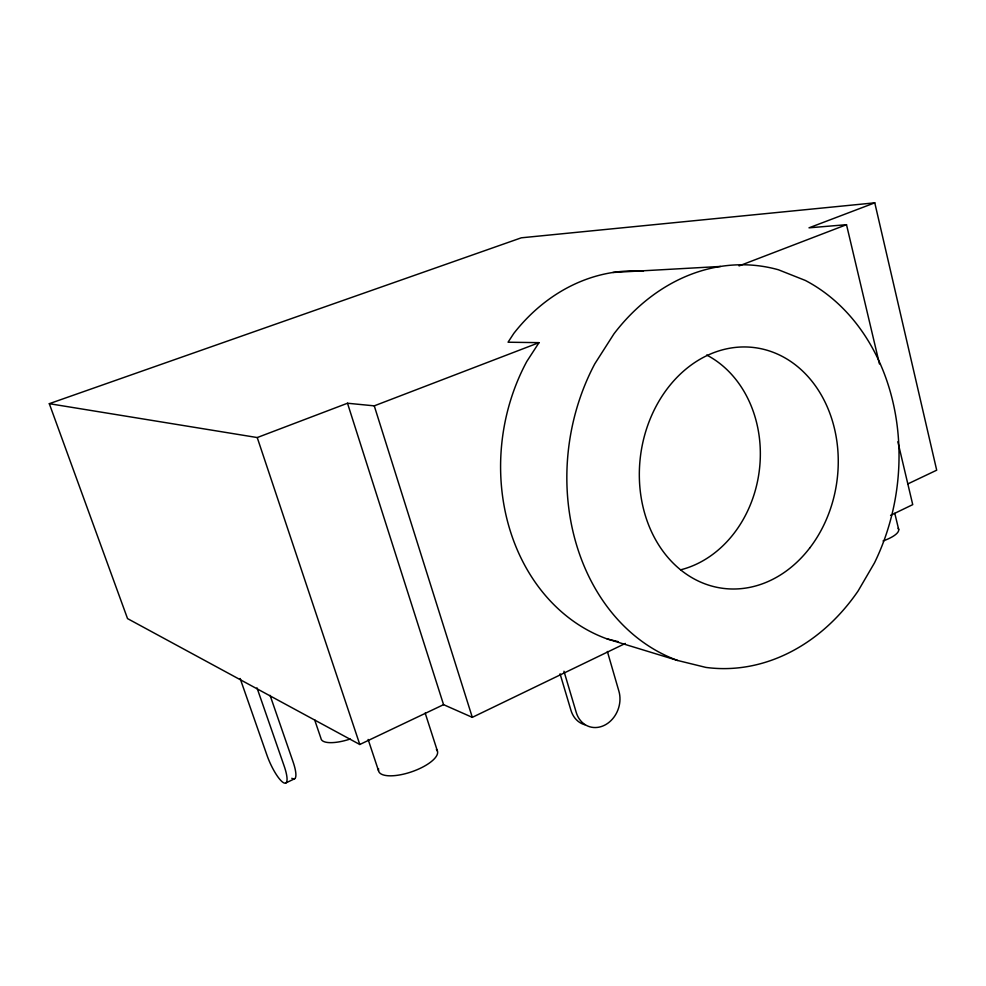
<?xml version="1.0" encoding="UTF-8"?>
<svg xmlns="http://www.w3.org/2000/svg" width="986" height="986" viewBox="0 0 986 986"><rect width="100%" height="100%" fill="white"/><g stroke="black" fill="none" stroke-linecap="round" stroke-linejoin="round"><path stroke-width="1.48" d="M643.402 271.31A183.47 155.344 -82.6 0 0 513.817 333.391L508.049 342.216L539.022 342.647L526.783 361.492A189.411 158.586 -82.5 0 0 607.154 638.94L677.715 660.497L705.84 667.399A202.537 165.365 -82.3 0 0 858.14 590.922L874.434 562.969A202.537 165.365 -82.3 0 0 805.303 280.431L778.41 269.77A202.537 165.365 -82.3 0 0 613.982 333.81L594.804 363.822A202.537 165.365 -82.3 0 0 677.715 660.497M443.564 704.657L359.791 744.492L127.539 618.604L49.3 403.681L257.235 437.55L347.503 403.237L443.564 704.657L472.306 717.352L625.346 643.439M890.555 515.345L912.728 504.635L897.852 441.765M285.829 782.958L294.629 778.767M907.823 483.916L936.7 470.186L874.779 202.833L521.323 237.811L49.3 403.681M347.503 403.237L374.261 405.85L539.022 342.647M739.056 265.912L846.506 224.685L879.438 363.92M874.779 202.833L809.001 227.828L846.506 224.685M612.873 272.481L720.495 266.454M607.154 638.94L618.345 641.701M240.14 678.504L266.923 755.116A24.736 5.978 65.7 0 0 283.179 782.502A24.736 5.978 65.7 0 0 284.153 766.011L257.001 687.871M270.078 695.364L293.052 761.808A24.675 6.089 65.7 0 1 291.831 778.262M314.608 719.718L320.968 738.415A28.865 9.613 -19.3 0 0 350.215 739.019M257.235 437.55L359.791 744.492M368.123 739.438L378.55 770.805M425.176 713.063L437.439 751.122M374.261 405.85L472.306 717.352M560.048 673.795L570.968 710.364A26.092 21.877 -71.1 0 0 584.895 724.784M563.967 671.244L576.231 712.422A26.228 21.951 -71.1 0 0 604.467 725.277A26.228 21.951 -71.1 0 0 618.912 691.235L607.376 651.475M894.795 513.324L898.702 529.605M706.691 355.034A113.55 94.976 -82.5 0 1 759.356 470.149A113.55 94.976 -82.5 0 1 680.55 569.846M436.391 749.422A31.059 11.24 -19 0 1 411.026 772.013A31.059 11.24 -19 0 1 378.575 768.747M898.135 528.237A27.411 8.393 -12.9 0 1 883.062 540.944M809.629 548.13A121.389 99.019 -82.3 0 0 763.879 349.377A121.389 99.019 -82.3 0 0 642.909 506.471A121.389 99.019 -82.3 0 0 809.629 548.13"/></g></svg>
